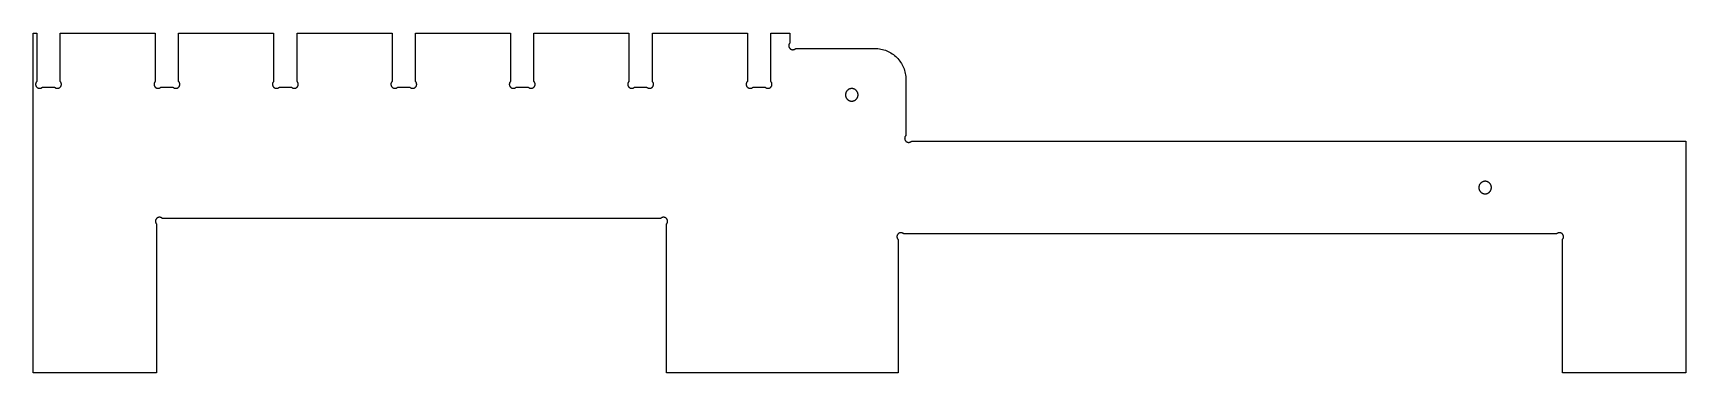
# Model space of a CAD drawing. Header units: inches. Extents: x 0 to 53.5, y 0 to 11.
import ezdxf

# ---------------------------------------------------------------- set-up
doc = ezdxf.new("R2010")
doc.units = ezdxf.units.IN
doc.header["$MEASUREMENT"] = 0
doc.layers.add('CUT_INSIDE', color=5, linetype='Continuous')
doc.layers.add('CUT_OUTSIDE', color=1, linetype='Continuous')

msp = doc.modelspace()

# ---------------------------------------------------------------- linework, layer by layer
at = {"layer": 'CUT_INSIDE'}
for points in [[(26.702, 9.0199), (26.7008, 9.0298), (26.6991, 9.0396), (26.6969, 9.0493), (26.6943, 9.0589), (26.6911, 9.0684), (26.6875, 9.0777), (26.6835, 9.0868), (26.679, 9.0957), (26.6741, 9.1044), (26.6688, 9.1128), (26.6631, 9.1209), (26.6569, 9.1288), (26.6504, 9.1363), (26.6435, 9.1435), (26.6363, 9.1504), (26.6288, 9.1569), (26.6209, 9.1631), (26.6128, 9.1688), (26.6044, 9.1741), (26.5957, 9.179), (26.5868, 9.1835), (26.5777, 9.1875), (26.5684, 9.1911), (26.5589, 9.1943), (26.5493, 9.1969), (26.5396, 9.1991), (26.5298, 9.2008), (26.5199, 9.202), (26.51, 9.2028), (26.5, 9.203), (26.49, 9.2028), (26.4801, 9.202), (26.4702, 9.2008), (26.4604, 9.1991), (26.4507, 9.1969), (26.4411, 9.1943), (26.4316, 9.1911), (26.4223, 9.1875), (26.4132, 9.1835), (26.4043, 9.179), (26.3956, 9.1741), (26.3872, 9.1688), (26.3791, 9.1631), (26.3712, 9.1569), (26.3637, 9.1504), (26.3565, 9.1435), (26.3496, 9.1363), (26.3431, 9.1288), (26.3369, 9.1209), (26.3312, 9.1128), (26.3259, 9.1044), (26.321, 9.0957), (26.3165, 9.0868), (26.3125, 9.0777), (26.3089, 9.0684), (26.3057, 9.0589), (26.3031, 9.0493), (26.3009, 9.0396), (26.2992, 9.0298), (26.298, 9.0199), (26.2972, 9.01), (26.297, 9), (26.2972, 8.99), (26.298, 8.9801), (26.2992, 8.9702), (26.3009, 8.9604), (26.3031, 8.9507), (26.3057, 8.9411), (26.3089, 8.9316), (26.3125, 8.9223), (26.3165, 8.9132), (26.321, 8.9043), (26.3259, 8.8956), (26.3312, 8.8872), (26.3369, 8.8791), (26.3431, 8.8712), (26.3496, 8.8637), (26.3565, 8.8565), (26.3637, 8.8496), (26.3712, 8.8431), (26.3791, 8.8369), (26.3872, 8.8312), (26.3956, 8.8259), (26.4043, 8.821), (26.4132, 8.8165), (26.4223, 8.8125), (26.4316, 8.8089), (26.4411, 8.8057), (26.4507, 8.8031), (26.4604, 8.8009), (26.4702, 8.7992), (26.4801, 8.798), (26.49, 8.7972), (26.5, 8.797), (26.51, 8.7972), (26.5199, 8.798), (26.5298, 8.7992), (26.5396, 8.8009), (26.5493, 8.8031), (26.5589, 8.8057), (26.5684, 8.8089), (26.5777, 8.8125), (26.5868, 8.8165), (26.5957, 8.821), (26.6044, 8.8259), (26.6128, 8.8312), (26.6209, 8.8369), (26.6288, 8.8431), (26.6363, 8.8496), (26.6435, 8.8565), (26.6504, 8.8637), (26.6569, 8.8712), (26.6631, 8.8791), (26.6688, 8.8872), (26.6741, 8.8956), (26.679, 8.9043), (26.6835, 8.9132), (26.6875, 8.9223), (26.6911, 8.9316), (26.6943, 8.9411), (26.6969, 8.9507), (26.6991, 8.9604), (26.7008, 8.9702), (26.702, 8.9801), (26.7028, 8.99), (26.703, 9), (26.7028, 9.01)], [(47.2028, 6.01), (47.202, 6.0199), (47.2008, 6.0298), (47.1991, 6.0396), (47.1969, 6.0493), (47.1943, 6.0589), (47.1911, 6.0684), (47.1875, 6.0777), (47.1835, 6.0868), (47.179, 6.0957), (47.1741, 6.1044), (47.1688, 6.1128), (47.1631, 6.1209), (47.1569, 6.1288), (47.1504, 6.1363), (47.1435, 6.1435), (47.1363, 6.1504), (47.1288, 6.1569), (47.1209, 6.1631), (47.1128, 6.1688), (47.1044, 6.1741), (47.0957, 6.179), (47.0868, 6.1835), (47.0777, 6.1875), (47.0684, 6.1911), (47.0589, 6.1943), (47.0493, 6.1969), (47.0396, 6.1991), (47.0298, 6.2008), (47.0199, 6.202), (47.01, 6.2028), (47, 6.203), (46.99, 6.2028), (46.9801, 6.202), (46.9702, 6.2008), (46.9604, 6.1991), (46.9507, 6.1969), (46.9411, 6.1943), (46.9316, 6.1911), (46.9223, 6.1875), (46.9132, 6.1835), (46.9043, 6.179), (46.8956, 6.1741), (46.8872, 6.1688), (46.8791, 6.1631), (46.8712, 6.1569), (46.8637, 6.1504), (46.8565, 6.1435), (46.8496, 6.1363), (46.8431, 6.1288), (46.8369, 6.1209), (46.8312, 6.1128), (46.8259, 6.1044), (46.821, 6.0957), (46.8165, 6.0868), (46.8125, 6.0777), (46.8089, 6.0684), (46.8057, 6.0589), (46.8031, 6.0493), (46.8009, 6.0396), (46.7992, 6.0298), (46.798, 6.0199), (46.7972, 6.01), (46.797, 6), (46.7972, 5.99), (46.798, 5.9801), (46.7992, 5.9702), (46.8009, 5.9604), (46.8031, 5.9507), (46.8057, 5.9411), (46.8089, 5.9316), (46.8125, 5.9223), (46.8165, 5.9132), (46.821, 5.9043), (46.8259, 5.8956), (46.8312, 5.8872), (46.8369, 5.8791), (46.8431, 5.8712), (46.8496, 5.8637), (46.8565, 5.8565), (46.8637, 5.8496), (46.8712, 5.8431), (46.8791, 5.8369), (46.8872, 5.8312), (46.8956, 5.8259), (46.9043, 5.821), (46.9132, 5.8165), (46.9223, 5.8125), (46.9316, 5.8089), (46.9411, 5.8057), (46.9507, 5.8031), (46.9604, 5.8009), (46.9702, 5.7992), (46.9801, 5.798), (46.99, 5.7972), (47, 5.797), (47.01, 5.7972), (47.0199, 5.798), (47.0298, 5.7992), (47.0396, 5.8009), (47.0493, 5.8031), (47.0589, 5.8057), (47.0684, 5.8089), (47.0777, 5.8125), (47.0868, 5.8165), (47.0957, 5.821), (47.1044, 5.8259), (47.1128, 5.8312), (47.1209, 5.8369), (47.1288, 5.8431), (47.1363, 5.8496), (47.1435, 5.8565), (47.1504, 5.8637), (47.1569, 5.8712), (47.1631, 5.8791), (47.1688, 5.8872), (47.1741, 5.8956), (47.179, 5.9043), (47.1835, 5.9132), (47.1875, 5.9223), (47.1911, 5.9316), (47.1943, 5.9411), (47.1969, 5.9507), (47.1991, 5.9604), (47.2008, 5.9702), (47.202, 5.9801), (47.2028, 5.99), (47.203, 6)]]:
    msp.add_lwpolyline(points, close=True, dxfattribs=at)
at = {"layer": 'CUT_OUTSIDE'}
msp.add_lwpolyline([(0.1205, 11), (0.1205, 9.4338), (0.1205, 9.4338), (0.1161, 9.4292), (0.1119, 9.4244), (0.108, 9.4194), (0.1043, 9.4141), (0.1009, 9.4088), (0.0978, 9.4032), (0.0949, 9.3975), (0.0923, 9.3917), (0.09, 9.3857), (0.088, 9.3797), (0.0863, 9.3735), (0.0849, 9.3673), (0.0838, 9.361), (0.083, 9.3547), (0.0826, 9.3483), (0.0824, 9.3419), (0.0826, 9.3355), (0.083, 9.3292), (0.0838, 9.3228), (0.0849, 9.3166), (0.0863, 9.3103), (0.088, 9.3042), (0.09, 9.2981), (0.0923, 9.2922), (0.0949, 9.2863), (0.0978, 9.2806), (0.1009, 9.2751), (0.1043, 9.2697), (0.108, 9.2645), (0.1119, 9.2595), (0.1161, 9.2546), (0.1205, 9.25), (0.1251, 9.2456), (0.13, 9.2414), (0.135, 9.2375), (0.1402, 9.2338), (0.1456, 9.2304), (0.1511, 9.2273), (0.1568, 9.2244), (0.1627, 9.2218), (0.1686, 9.2195), (0.1747, 9.2175), (0.1808, 9.2158), (0.1871, 9.2144), (0.1933, 9.2133), (0.1997, 9.2125), (0.206, 9.2121), (0.2124, 9.2119), (0.2188, 9.2121), (0.2252, 9.2125), (0.2315, 9.2133), (0.2378, 9.2144), (0.244, 9.2158), (0.2502, 9.2175), (0.2562, 9.2195), (0.2622, 9.2218), (0.268, 9.2244), (0.2737, 9.2273), (0.2793, 9.2304), (0.2846, 9.2338), (0.2899, 9.2375), (0.2949, 9.2414), (0.2997, 9.2456), (0.3043, 9.25), (0.6957, 9.25), (0.7003, 9.2456), (0.7051, 9.2414), (0.7101, 9.2375), (0.7154, 9.2338), (0.7207, 9.2304), (0.7263, 9.2273), (0.732, 9.2244), (0.7378, 9.2218), (0.7438, 9.2195), (0.7498, 9.2175), (0.756, 9.2158), (0.7622, 9.2144), (0.7685, 9.2133), (0.7748, 9.2125), (0.7812, 9.2121), (0.7876, 9.2119), (0.794, 9.2121), (0.8003, 9.2125), (0.8067, 9.2133), (0.8129, 9.2144), (0.8192, 9.2158), (0.8253, 9.2175), (0.8314, 9.2195), (0.8373, 9.2218), (0.8432, 9.2244), (0.8489, 9.2273), (0.8544, 9.2304), (0.8598, 9.2338), (0.865, 9.2375), (0.87, 9.2414), (0.8749, 9.2456), (0.8795, 9.25), (0.8839, 9.2546), (0.8881, 9.2595), (0.892, 9.2645), (0.8957, 9.2697), (0.8991, 9.2751), (0.9022, 9.2806), (0.9051, 9.2863), (0.9077, 9.2922), (0.91, 9.2981), (0.912, 9.3042), (0.9137, 9.3103), (0.9151, 9.3166), (0.9162, 9.3228), (0.917, 9.3292), (0.9174, 9.3355), (0.9176, 9.3419), (0.9174, 9.3483), (0.917, 9.3547), (0.9162, 9.361), (0.9151, 9.3673), (0.9137, 9.3735), (0.912, 9.3797), (0.91, 9.3857), (0.9077, 9.3917), (0.9051, 9.3975), (0.9022, 9.4032), (0.8991, 9.4088), (0.8957, 9.4141), (0.892, 9.4194), (0.8881, 9.4244), (0.8839, 9.4292), (0.8795, 9.4338), (0.8795, 11), (3.9538, 11), (3.9538, 9.4338), (3.9494, 9.4292), (3.9453, 9.4244), (3.9413, 9.4194), (3.9377, 9.4141), (3.9343, 9.4088), (3.9311, 9.4032), (3.9282, 9.3975), (3.9257, 9.3917), (3.9234, 9.3857), (3.9214, 9.3797), (3.9197, 9.3735), (3.9183, 9.3673), (3.9172, 9.361), (3.9164, 9.3547), (3.9159, 9.3483), (3.9158, 9.3419), (3.9159, 9.3355), (3.9164, 9.3292), (3.9172, 9.3228), (3.9183, 9.3166), (3.9197, 9.3103), (3.9214, 9.3042), (3.9234, 9.2981), (3.9257, 9.2922), (3.9282, 9.2863), (3.9311, 9.2806), (3.9343, 9.2751), (3.9377, 9.2697), (3.9413, 9.2645), (3.9453, 9.2595), (3.9494, 9.2546), (3.9538, 9.25), (3.9585, 9.2456), (3.9633, 9.2414), (3.9683, 9.2375), (3.9735, 9.2338), (3.9789, 9.2304), (3.9845, 9.2273), (3.9902, 9.2244), (3.996, 9.2218), (4.002, 9.2195), (4.008, 9.2175), (4.0142, 9.2158), (4.0204, 9.2144), (4.0267, 9.2133), (4.033, 9.2125), (4.0394, 9.2121), (4.0458, 9.2119), (4.0521, 9.2121), (4.0585, 9.2125), (4.0648, 9.2133), (4.0711, 9.2144), (4.0773, 9.2158), (4.0835, 9.2175), (4.0896, 9.2195), (4.0955, 9.2218), (4.1013, 9.2244), (4.107, 9.2273), (4.1126, 9.2304), (4.118, 9.2338), (4.1232, 9.2375), (4.1282, 9.2414), (4.1331, 9.2456), (4.1377, 9.25), (4.529, 9.25), (4.5336, 9.2456), (4.5384, 9.2414), (4.5435, 9.2375), (4.5487, 9.2338), (4.5541, 9.2304), (4.5596, 9.2273), (4.5653, 9.2244), (4.5712, 9.2218), (4.5771, 9.2195), (4.5832, 9.2175), (4.5893, 9.2158), (4.5955, 9.2144), (4.6018, 9.2133), (4.6082, 9.2125), (4.6145, 9.2121), (4.6209, 9.2119), (4.6273, 9.2121), (4.6337, 9.2125), (4.64, 9.2133), (4.6463, 9.2144), (4.6525, 9.2158), (4.6586, 9.2175), (4.6647, 9.2195), (4.6707, 9.2218), (4.6765, 9.2244), (4.6822, 9.2273), (4.6877, 9.2304), (4.6931, 9.2338), (4.6984, 9.2375), (4.7034, 9.2414), (4.7082, 9.2456), (4.7128, 9.25), (4.7172, 9.2546), (4.7214, 9.2595), (4.7253, 9.2645), (4.729, 9.2697), (4.7324, 9.2751), (4.7356, 9.2806), (4.7384, 9.2863), (4.741, 9.2922), (4.7433, 9.2981), (4.7453, 9.3042), (4.747, 9.3103), (4.7484, 9.3166), (4.7495, 9.3228), (4.7503, 9.3292), (4.7508, 9.3355), (4.7509, 9.3419), (4.7508, 9.3483), (4.7503, 9.3547), (4.7495, 9.361), (4.7484, 9.3673), (4.747, 9.3735), (4.7453, 9.3797), (4.7433, 9.3857), (4.741, 9.3917), (4.7384, 9.3975), (4.7356, 9.4032), (4.7324, 9.4088), (4.729, 9.4141), (4.7253, 9.4194), (4.7214, 9.4244), (4.7172, 9.4292), (4.7128, 9.4338), (4.7128, 11), (7.7872, 11), (7.7872, 9.4338), (7.7828, 9.4292), (7.7786, 9.4244), (7.7747, 9.4194), (7.771, 9.4141), (7.7676, 9.4088), (7.7644, 9.4032), (7.7616, 9.3975), (7.759, 9.3917), (7.7567, 9.3857), (7.7547, 9.3797), (7.753, 9.3735), (7.7516, 9.3673), (7.7505, 9.361), (7.7497, 9.3547), (7.7492, 9.3483), (7.7491, 9.3419), (7.7492, 9.3355), (7.7497, 9.3292), (7.7505, 9.3228), (7.7516, 9.3166), (7.753, 9.3103), (7.7547, 9.3042), (7.7567, 9.2981), (7.759, 9.2922), (7.7616, 9.2863), (7.7644, 9.2806), (7.7676, 9.2751), (7.771, 9.2697), (7.7747, 9.2645), (7.7786, 9.2595), (7.7828, 9.2546), (7.7872, 9.25), (7.7918, 9.2456), (7.7966, 9.2414), (7.8016, 9.2375), (7.8069, 9.2338), (7.8123, 9.2304), (7.8178, 9.2273), (7.8235, 9.2244), (7.8293, 9.2218), (7.8353, 9.2195), (7.8414, 9.2175), (7.8475, 9.2158), (7.8537, 9.2144), (7.86, 9.2133), (7.8663, 9.2125), (7.8727, 9.2121), (7.8791, 9.2119), (7.8855, 9.2121), (7.8918, 9.2125), (7.8982, 9.2133), (7.9045, 9.2144), (7.9107, 9.2158), (7.9168, 9.2175), (7.9229, 9.2195), (7.9288, 9.2218), (7.9347, 9.2244), (7.9404, 9.2273), (7.9459, 9.2304), (7.9513, 9.2338), (7.9565, 9.2375), (7.9616, 9.2414), (7.9664, 9.2456), (7.971, 9.25), (8.3623, 9.25), (8.3669, 9.2456), (8.3718, 9.2414), (8.3768, 9.2375), (8.382, 9.2338), (8.3874, 9.2304), (8.393, 9.2273), (8.3987, 9.2244), (8.4045, 9.2218), (8.4104, 9.2195), (8.4165, 9.2175), (8.4227, 9.2158), (8.4289, 9.2144), (8.4352, 9.2133), (8.4415, 9.2125), (8.4479, 9.2121), (8.4542, 9.2119), (8.4606, 9.2121), (8.467, 9.2125), (8.4733, 9.2133), (8.4796, 9.2144), (8.4858, 9.2158), (8.492, 9.2175), (8.498, 9.2195), (8.504, 9.2218), (8.5098, 9.2244), (8.5155, 9.2273), (8.5211, 9.2304), (8.5265, 9.2338), (8.5317, 9.2375), (8.5367, 9.2414), (8.5415, 9.2456), (8.5462, 9.25), (8.5506, 9.2546), (8.5547, 9.2595), (8.5587, 9.2645), (8.5623, 9.2697), (8.5657, 9.2751), (8.5689, 9.2806), (8.5718, 9.2863), (8.5743, 9.2922), (8.5766, 9.2981), (8.5786, 9.3042), (8.5803, 9.3103), (8.5817, 9.3166), (8.5828, 9.3228), (8.5836, 9.3292), (8.5841, 9.3355), (8.5842, 9.3419), (8.5841, 9.3483), (8.5836, 9.3547), (8.5828, 9.361), (8.5817, 9.3673), (8.5803, 9.3735), (8.5786, 9.3797), (8.5766, 9.3857), (8.5743, 9.3917), (8.5718, 9.3975), (8.5689, 9.4032), (8.5657, 9.4088), (8.5623, 9.4141), (8.5587, 9.4194), (8.5547, 9.4244), (8.5506, 9.4292), (8.5462, 9.4338), (8.5462, 11), (11.6205, 11), (11.6205, 9.4338), (11.6161, 9.4292), (11.6119, 9.4244), (11.608, 9.4194), (11.6043, 9.4141), (11.6009, 9.4088), (11.5978, 9.4032), (11.5949, 9.3975), (11.5923, 9.3917), (11.59, 9.3857), (11.588, 9.3797), (11.5863, 9.3735), (11.5849, 9.3673), (11.5838, 9.361), (11.583, 9.3547), (11.5826, 9.3483), (11.5824, 9.3419), (11.5826, 9.3355), (11.583, 9.3292), (11.5838, 9.3228), (11.5849, 9.3166), (11.5863, 9.3103), (11.588, 9.3042), (11.59, 9.2981), (11.5923, 9.2922), (11.5949, 9.2863), (11.5978, 9.2806), (11.6009, 9.2751), (11.6043, 9.2697), (11.608, 9.2645), (11.6119, 9.2595), (11.6161, 9.2546), (11.6205, 9.25), (11.6251, 9.2456), (11.63, 9.2414), (11.635, 9.2375), (11.6402, 9.2338), (11.6456, 9.2304), (11.6511, 9.2273), (11.6568, 9.2244), (11.6627, 9.2218), (11.6686, 9.2195), (11.6747, 9.2175), (11.6808, 9.2158), (11.6871, 9.2144), (11.6933, 9.2133), (11.6997, 9.2125), (11.706, 9.2121), (11.7124, 9.2119), (11.7188, 9.2121), (11.7252, 9.2125), (11.7315, 9.2133), (11.7378, 9.2144), (11.744, 9.2158), (11.7502, 9.2175), (11.7562, 9.2195), (11.7622, 9.2218), (11.768, 9.2244), (11.7737, 9.2273), (11.7793, 9.2304), (11.7846, 9.2338), (11.7899, 9.2375), (11.7949, 9.2414), (11.7997, 9.2456), (11.8043, 9.25), (12.1957, 9.25), (12.2003, 9.2456), (12.2051, 9.2414), (12.2101, 9.2375), (12.2154, 9.2338), (12.2207, 9.2304), (12.2263, 9.2273), (12.232, 9.2244), (12.2378, 9.2218), (12.2438, 9.2195), (12.2498, 9.2175), (12.256, 9.2158), (12.2622, 9.2144), (12.2685, 9.2133), (12.2748, 9.2125), (12.2812, 9.2121), (12.2876, 9.2119), (12.294, 9.2121), (12.3003, 9.2125), (12.3067, 9.2133), (12.3129, 9.2144), (12.3192, 9.2158), (12.3253, 9.2175), (12.3314, 9.2195), (12.3373, 9.2218), (12.3432, 9.2244), (12.3489, 9.2273), (12.3544, 9.2304), (12.3598, 9.2338), (12.365, 9.2375), (12.37, 9.2414), (12.3749, 9.2456), (12.3795, 9.25), (12.3839, 9.2546), (12.3881, 9.2595), (12.392, 9.2645), (12.3957, 9.2697), (12.3991, 9.2751), (12.4022, 9.2806), (12.4051, 9.2863), (12.4077, 9.2922), (12.41, 9.2981), (12.412, 9.3042), (12.4137, 9.3103), (12.4151, 9.3166), (12.4162, 9.3228), (12.417, 9.3292), (12.4174, 9.3355), (12.4176, 9.3419), (12.4174, 9.3483), (12.417, 9.3547), (12.4162, 9.361), (12.4151, 9.3673), (12.4137, 9.3735), (12.412, 9.3797), (12.41, 9.3857), (12.4077, 9.3917), (12.4051, 9.3975), (12.4022, 9.4032), (12.3991, 9.4088), (12.3957, 9.4141), (12.392, 9.4194), (12.3881, 9.4244), (12.3839, 9.4292), (12.3795, 9.4338), (12.3795, 11), (15.4538, 11), (15.4538, 9.4338), (15.4494, 9.4292), (15.4453, 9.4244), (15.4413, 9.4194), (15.4377, 9.4141), (15.4343, 9.4088), (15.4311, 9.4032), (15.4282, 9.3975), (15.4257, 9.3917), (15.4234, 9.3857), (15.4214, 9.3797), (15.4197, 9.3735), (15.4183, 9.3673), (15.4172, 9.361), (15.4164, 9.3547), (15.4159, 9.3483), (15.4158, 9.3419), (15.4159, 9.3355), (15.4164, 9.3292), (15.4172, 9.3228), (15.4183, 9.3166), (15.4197, 9.3103), (15.4214, 9.3042), (15.4234, 9.2981), (15.4257, 9.2922), (15.4282, 9.2863), (15.4311, 9.2806), (15.4343, 9.2751), (15.4377, 9.2697), (15.4413, 9.2645), (15.4453, 9.2595), (15.4494, 9.2546), (15.4538, 9.25), (15.4585, 9.2456), (15.4633, 9.2414), (15.4683, 9.2375), (15.4735, 9.2338), (15.4789, 9.2304), (15.4845, 9.2273), (15.4902, 9.2244), (15.496, 9.2218), (15.502, 9.2195), (15.508, 9.2175), (15.5142, 9.2158), (15.5204, 9.2144), (15.5267, 9.2133), (15.533, 9.2125), (15.5394, 9.2121), (15.5458, 9.2119), (15.5521, 9.2121), (15.5585, 9.2125), (15.5648, 9.2133), (15.5711, 9.2144), (15.5773, 9.2158), (15.5835, 9.2175), (15.5896, 9.2195), (15.5955, 9.2218), (15.6013, 9.2244), (15.607, 9.2273), (15.6126, 9.2304), (15.618, 9.2338), (15.6232, 9.2375), (15.6282, 9.2414), (15.6331, 9.2456), (15.6377, 9.25), (16.029, 9.25), (16.0336, 9.2456), (16.0384, 9.2414), (16.0435, 9.2375), (16.0487, 9.2338), (16.0541, 9.2304), (16.0596, 9.2273), (16.0653, 9.2244), (16.0712, 9.2218), (16.0771, 9.2195), (16.0832, 9.2175), (16.0893, 9.2158), (16.0955, 9.2144), (16.1018, 9.2133), (16.1082, 9.2125), (16.1145, 9.2121), (16.1209, 9.2119), (16.1273, 9.2121), (16.1337, 9.2125), (16.14, 9.2133), (16.1463, 9.2144), (16.1525, 9.2158), (16.1586, 9.2175), (16.1647, 9.2195), (16.1707, 9.2218), (16.1765, 9.2244), (16.1822, 9.2273), (16.1877, 9.2304), (16.1931, 9.2338), (16.1984, 9.2375), (16.2034, 9.2414), (16.2082, 9.2456), (16.2128, 9.25), (16.2172, 9.2546), (16.2214, 9.2595), (16.2253, 9.2645), (16.229, 9.2697), (16.2324, 9.2751), (16.2356, 9.2806), (16.2384, 9.2863), (16.241, 9.2922), (16.2433, 9.2981), (16.2453, 9.3042), (16.247, 9.3103), (16.2484, 9.3166), (16.2495, 9.3228), (16.2503, 9.3292), (16.2508, 9.3355), (16.2509, 9.3419), (16.2508, 9.3483), (16.2503, 9.3547), (16.2495, 9.361), (16.2484, 9.3673), (16.247, 9.3735), (16.2453, 9.3797), (16.2433, 9.3857), (16.241, 9.3917), (16.2384, 9.3975), (16.2356, 9.4032), (16.2324, 9.4088), (16.229, 9.4141), (16.2253, 9.4194), (16.2214, 9.4244), (16.2172, 9.4292), (16.2128, 9.4338), (16.2128, 11), (19.2872, 11), (19.2872, 9.4338), (19.2828, 9.4292), (19.2786, 9.4244), (19.2747, 9.4194), (19.271, 9.4141), (19.2676, 9.4088), (19.2644, 9.4032), (19.2616, 9.3975), (19.259, 9.3917), (19.2567, 9.3857), (19.2547, 9.3797), (19.253, 9.3735), (19.2516, 9.3673), (19.2505, 9.361), (19.2497, 9.3547), (19.2492, 9.3483), (19.2491, 9.3419), (19.2492, 9.3355), (19.2497, 9.3292), (19.2505, 9.3228), (19.2516, 9.3166), (19.253, 9.3103), (19.2547, 9.3042), (19.2567, 9.2981), (19.259, 9.2922), (19.2616, 9.2863), (19.2644, 9.2806), (19.2676, 9.2751), (19.271, 9.2697), (19.2747, 9.2645), (19.2786, 9.2595), (19.2828, 9.2546), (19.2872, 9.25), (19.2918, 9.2456), (19.2966, 9.2414), (19.3016, 9.2375), (19.3069, 9.2338), (19.3123, 9.2304), (19.3178, 9.2273), (19.3235, 9.2244), (19.3293, 9.2218), (19.3353, 9.2195), (19.3414, 9.2175), (19.3475, 9.2158), (19.3537, 9.2144), (19.36, 9.2133), (19.3663, 9.2125), (19.3727, 9.2121), (19.3791, 9.2119), (19.3855, 9.2121), (19.3918, 9.2125), (19.3982, 9.2133), (19.4045, 9.2144), (19.4107, 9.2158), (19.4168, 9.2175), (19.4229, 9.2195), (19.4288, 9.2218), (19.4347, 9.2244), (19.4404, 9.2273), (19.4459, 9.2304), (19.4513, 9.2338), (19.4565, 9.2375), (19.4616, 9.2414), (19.4664, 9.2456), (19.471, 9.25), (19.8623, 9.25), (19.8669, 9.2456), (19.8718, 9.2414), (19.8768, 9.2375), (19.882, 9.2338), (19.8874, 9.2304), (19.893, 9.2273), (19.8987, 9.2244), (19.9045, 9.2218), (19.9104, 9.2195), (19.9165, 9.2175), (19.9227, 9.2158), (19.9289, 9.2144), (19.9352, 9.2133), (19.9415, 9.2125), (19.9479, 9.2121), (19.9542, 9.2119), (19.9606, 9.2121), (19.967, 9.2125), (19.9733, 9.2133), (19.9796, 9.2144), (19.9858, 9.2158), (19.992, 9.2175), (19.998, 9.2195), (20.004, 9.2218), (20.0098, 9.2244), (20.0155, 9.2273), (20.0211, 9.2304), (20.0265, 9.2338), (20.0317, 9.2375), (20.0367, 9.2414), (20.0415, 9.2456), (20.0462, 9.25), (20.0506, 9.2546), (20.0547, 9.2595), (20.0587, 9.2645), (20.0623, 9.2697), (20.0657, 9.2751), (20.0689, 9.2806), (20.0718, 9.2863), (20.0743, 9.2922), (20.0766, 9.2981), (20.0786, 9.3042), (20.0803, 9.3103), (20.0817, 9.3166), (20.0828, 9.3228), (20.0836, 9.3292), (20.0841, 9.3355), (20.0842, 9.3419), (20.0841, 9.3483), (20.0836, 9.3547), (20.0828, 9.361), (20.0817, 9.3673), (20.0803, 9.3735), (20.0786, 9.3797), (20.0766, 9.3857), (20.0743, 9.3917), (20.0718, 9.3975), (20.0689, 9.4032), (20.0657, 9.4088), (20.0623, 9.4141), (20.0587, 9.4194), (20.0547, 9.4244), (20.0506, 9.4292), (20.0462, 9.4338), (20.0462, 11), (23.1205, 11), (23.1205, 9.4338), (23.1161, 9.4292), (23.1119, 9.4244), (23.108, 9.4194), (23.1043, 9.4141), (23.1009, 9.4088), (23.0978, 9.4032), (23.0949, 9.3975), (23.0923, 9.3917), (23.09, 9.3857), (23.088, 9.3797), (23.0863, 9.3735), (23.0849, 9.3673), (23.0838, 9.361), (23.083, 9.3547), (23.0826, 9.3483), (23.0824, 9.3419), (23.0826, 9.3355), (23.083, 9.3292), (23.0838, 9.3228), (23.0849, 9.3166), (23.0863, 9.3103), (23.088, 9.3042), (23.09, 9.2981), (23.0923, 9.2922), (23.0949, 9.2863), (23.0978, 9.2806), (23.1009, 9.2751), (23.1043, 9.2697), (23.108, 9.2645), (23.1119, 9.2595), (23.1161, 9.2546), (23.1205, 9.25), (23.1251, 9.2456), (23.13, 9.2414), (23.135, 9.2375), (23.1402, 9.2338), (23.1456, 9.2304), (23.1511, 9.2273), (23.1568, 9.2244), (23.1627, 9.2218), (23.1686, 9.2195), (23.1747, 9.2175), (23.1808, 9.2158), (23.1871, 9.2144), (23.1933, 9.2133), (23.1997, 9.2125), (23.206, 9.2121), (23.2124, 9.2119), (23.2188, 9.2121), (23.2252, 9.2125), (23.2315, 9.2133), (23.2378, 9.2144), (23.244, 9.2158), (23.2502, 9.2175), (23.2562, 9.2195), (23.2622, 9.2218), (23.268, 9.2244), (23.2737, 9.2273), (23.2793, 9.2304), (23.2846, 9.2338), (23.2899, 9.2375), (23.2949, 9.2414), (23.2997, 9.2456), (23.3043, 9.25), (23.6957, 9.25), (23.7003, 9.2456), (23.7051, 9.2414), (23.7101, 9.2375), (23.7154, 9.2338), (23.7207, 9.2304), (23.7263, 9.2273), (23.732, 9.2244), (23.7378, 9.2218), (23.7438, 9.2195), (23.7498, 9.2175), (23.756, 9.2158), (23.7622, 9.2144), (23.7685, 9.2133), (23.7748, 9.2125), (23.7812, 9.2121), (23.7876, 9.2119), (23.794, 9.2121), (23.8003, 9.2125), (23.8067, 9.2133), (23.8129, 9.2144), (23.8192, 9.2158), (23.8253, 9.2175), (23.8314, 9.2195), (23.8373, 9.2218), (23.8432, 9.2244), (23.8489, 9.2273), (23.8544, 9.2304), (23.8598, 9.2338), (23.865, 9.2375), (23.87, 9.2414), (23.8749, 9.2456), (23.8795, 9.25), (23.8839, 9.2546), (23.8881, 9.2595), (23.892, 9.2645), (23.8957, 9.2697), (23.8991, 9.2751), (23.9022, 9.2806), (23.9051, 9.2863), (23.9077, 9.2922), (23.91, 9.2981), (23.912, 9.3042), (23.9137, 9.3103), (23.9151, 9.3166), (23.9162, 9.3228), (23.917, 9.3292), (23.9174, 9.3355), (23.9176, 9.3419), (23.9174, 9.3483), (23.917, 9.3547), (23.9162, 9.361), (23.9151, 9.3673), (23.9137, 9.3735), (23.912, 9.3797), (23.91, 9.3857), (23.9077, 9.3917), (23.9051, 9.3975), (23.9022, 9.4032), (23.8991, 9.4088), (23.8957, 9.4141), (23.892, 9.4194), (23.8881, 9.4244), (23.8839, 9.4292), (23.8795, 9.4338), (23.8795, 11), (24.5, 11), (24.5, 10.6838), (24.4956, 10.6792), (24.4914, 10.6744), (24.4875, 10.6694), (24.4838, 10.6641), (24.4804, 10.6588), (24.4773, 10.6532), (24.4744, 10.6475), (24.4718, 10.6417), (24.4695, 10.6357), (24.4675, 10.6297), (24.4658, 10.6235), (24.4644, 10.6173), (24.4633, 10.611), (24.4625, 10.6047), (24.4621, 10.5983), (24.4619, 10.5919), (24.4621, 10.5855), (24.4625, 10.5792), (24.4633, 10.5728), (24.4644, 10.5666), (24.4658, 10.5603), (24.4675, 10.5542), (24.4695, 10.5481), (24.4718, 10.5422), (24.4744, 10.5363), (24.4773, 10.5306), (24.4804, 10.5251), (24.4838, 10.5197), (24.4875, 10.5145), (24.4914, 10.5095), (24.4956, 10.5046), (24.5, 10.5), (24.5046, 10.4956), (24.5095, 10.4914), (24.5145, 10.4875), (24.5197, 10.4838), (24.5251, 10.4804), (24.5306, 10.4773), (24.5363, 10.4744), (24.5422, 10.4718), (24.5481, 10.4695), (24.5542, 10.4675), (24.5603, 10.4658), (24.5666, 10.4644), (24.5728, 10.4633), (24.5792, 10.4625), (24.5855, 10.4621), (24.5919, 10.4619), (24.5983, 10.4621), (24.6047, 10.4625), (24.611, 10.4633), (24.6173, 10.4644), (24.6235, 10.4658), (24.6297, 10.4675), (24.6357, 10.4695), (24.6417, 10.4718), (24.6475, 10.4744), (24.6532, 10.4773), (24.6588, 10.4804), (24.6641, 10.4838), (24.6694, 10.4875), (24.6744, 10.4914), (24.6792, 10.4956), (24.6838, 10.5), (27.25, 10.5), (27.2991, 10.4988), (27.348, 10.4952), (27.3967, 10.4892), (27.4451, 10.4808), (27.493, 10.47), (27.5403, 10.4569), (27.5869, 10.4415), (27.6327, 10.4239), (27.6776, 10.404), (27.7214, 10.3819), (27.7641, 10.3577), (27.8056, 10.3315), (27.8457, 10.3032), (27.8844, 10.273), (27.9216, 10.241), (27.9571, 10.2071), (27.991, 10.1716), (28.023, 10.1344), (28.0532, 10.0957), (28.0815, 10.0556), (28.1077, 10.0141), (28.1319, 9.9714), (28.154, 9.9276), (28.1739, 9.8827), (28.1915, 9.8369), (28.2069, 9.7903), (28.22, 9.743), (28.2308, 9.6951), (28.2392, 9.6467), (28.2452, 9.598), (28.2488, 9.5491), (28.25, 9.5), (28.25, 7.6838), (28.2456, 7.6792), (28.2414, 7.6744), (28.2375, 7.6694), (28.2338, 7.6641), (28.2304, 7.6588), (28.2273, 7.6532), (28.2244, 7.6475), (28.2218, 7.6417), (28.2195, 7.6357), (28.2175, 7.6297), (28.2158, 7.6235), (28.2144, 7.6173), (28.2133, 7.611), (28.2125, 7.6047), (28.2121, 7.5983), (28.2119, 7.5919), (28.2121, 7.5855), (28.2125, 7.5792), (28.2133, 7.5728), (28.2144, 7.5666), (28.2158, 7.5603), (28.2175, 7.5542), (28.2195, 7.5481), (28.2218, 7.5422), (28.2244, 7.5363), (28.2273, 7.5306), (28.2304, 7.5251), (28.2338, 7.5197), (28.2375, 7.5145), (28.2414, 7.5095), (28.2456, 7.5046), (28.25, 7.5), (28.2546, 7.4956), (28.2595, 7.4914), (28.2645, 7.4875), (28.2697, 7.4838), (28.2751, 7.4804), (28.2806, 7.4773), (28.2863, 7.4744), (28.2922, 7.4718), (28.2981, 7.4695), (28.3042, 7.4675), (28.3103, 7.4658), (28.3166, 7.4644), (28.3228, 7.4633), (28.3292, 7.4625), (28.3355, 7.4621), (28.3419, 7.4619), (28.3483, 7.4621), (28.3547, 7.4625), (28.361, 7.4633), (28.3673, 7.4644), (28.3735, 7.4658), (28.3797, 7.4675), (28.3857, 7.4695), (28.3917, 7.4718), (28.3975, 7.4744), (28.4032, 7.4773), (28.4088, 7.4804), (28.4141, 7.4838), (28.4194, 7.4875), (28.4244, 7.4914), (28.4292, 7.4956), (28.4338, 7.5), (49.5, 7.5), (53.5, 7.5), (53.5, 4.5), (53.5, 0), (49.5, 0), (49.5, 3), (49.5, 4.3162), (49.5044, 4.3208), (49.5086, 4.3256), (49.5125, 4.3306), (49.5162, 4.3359), (49.5196, 4.3412), (49.5227, 4.3468), (49.5256, 4.3525), (49.5282, 4.3583), (49.5305, 4.3643), (49.5325, 4.3703), (49.5342, 4.3765), (49.5356, 4.3827), (49.5367, 4.389), (49.5375, 4.3953), (49.5379, 4.4017), (49.5381, 4.4081), (49.5379, 4.4145), (49.5375, 4.4208), (49.5367, 4.4272), (49.5356, 4.4334), (49.5342, 4.4397), (49.5325, 4.4458), (49.5305, 4.4519), (49.5282, 4.4578), (49.5256, 4.4637), (49.5227, 4.4694), (49.5196, 4.4749), (49.5162, 4.4803), (49.5125, 4.4855), (49.5086, 4.4905), (49.5044, 4.4954), (49.5, 4.5), (49.4954, 4.5044), (49.4905, 4.5086), (49.4855, 4.5125), (49.4803, 4.5162), (49.4749, 4.5196), (49.4694, 4.5227), (49.4637, 4.5256), (49.4578, 4.5282), (49.4519, 4.5305), (49.4458, 4.5325), (49.4397, 4.5342), (49.4334, 4.5356), (49.4272, 4.5367), (49.4208, 4.5375), (49.4145, 4.5379), (49.4081, 4.5381), (49.4017, 4.5379), (49.3953, 4.5375), (49.389, 4.5367), (49.3827, 4.5356), (49.3765, 4.5342), (49.3703, 4.5325), (49.3643, 4.5305), (49.3583, 4.5282), (49.3525, 4.5256), (49.3468, 4.5227), (49.3412, 4.5196), (49.3359, 4.5162), (49.3306, 4.5125), (49.3256, 4.5086), (49.3208, 4.5044), (49.3162, 4.5), (48, 4.5), (29.5, 4.5), (28.1838, 4.5), (28.1792, 4.5044), (28.1744, 4.5086), (28.1694, 4.5125), (28.1641, 4.5162), (28.1588, 4.5196), (28.1532, 4.5227), (28.1475, 4.5256), (28.1417, 4.5282), (28.1357, 4.5305), (28.1297, 4.5325), (28.1235, 4.5342), (28.1173, 4.5356), (28.111, 4.5367), (28.1047, 4.5375), (28.0983, 4.5379), (28.0919, 4.5381), (28.0855, 4.5379), (28.0792, 4.5375), (28.0728, 4.5367), (28.0666, 4.5356), (28.0603, 4.5342), (28.0542, 4.5325), (28.0481, 4.5305), (28.0422, 4.5282), (28.0363, 4.5256), (28.0306, 4.5227), (28.0251, 4.5196), (28.0197, 4.5162), (28.0145, 4.5125), (28.0095, 4.5086), (28.0046, 4.5044), (28, 4.5), (27.9956, 4.4954), (27.9914, 4.4905), (27.9875, 4.4855), (27.9838, 4.4803), (27.9804, 4.4749), (27.9773, 4.4694), (27.9744, 4.4637), (27.9718, 4.4578), (27.9695, 4.4519), (27.9675, 4.4458), (27.9658, 4.4397), (27.9644, 4.4334), (27.9633, 4.4272), (27.9625, 4.4208), (27.9621, 4.4145), (27.9619, 4.4081), (27.9621, 4.4017), (27.9625, 4.3953), (27.9633, 4.389), (27.9644, 4.3827), (27.9658, 4.3765), (27.9675, 4.3703), (27.9695, 4.3643), (27.9718, 4.3583), (27.9744, 4.3525), (27.9773, 4.3468), (27.9804, 4.3412), (27.9838, 4.3359), (27.9875, 4.3306), (27.9914, 4.3256), (27.9956, 4.3208), (28, 4.3162), (28, 3), (28, 0), (20.5, 0), (20.5, 2), (20.5, 4.8162), (20.5044, 4.8208), (20.5086, 4.8256), (20.5125, 4.8306), (20.5162, 4.8359), (20.5196, 4.8412), (20.5227, 4.8468), (20.5256, 4.8525), (20.5282, 4.8583), (20.5305, 4.8643), (20.5325, 4.8703), (20.5342, 4.8765), (20.5356, 4.8827), (20.5367, 4.889), (20.5375, 4.8953), (20.5379, 4.9017), (20.5381, 4.9081), (20.5379, 4.9145), (20.5375, 4.9208), (20.5367, 4.9272), (20.5356, 4.9334), (20.5342, 4.9397), (20.5325, 4.9458), (20.5305, 4.9519), (20.5282, 4.9578), (20.5256, 4.9637), (20.5227, 4.9694), (20.5196, 4.9749), (20.5162, 4.9803), (20.5125, 4.9855), (20.5086, 4.9905), (20.5044, 4.9954), (20.5, 5), (20.4954, 5.0044), (20.4905, 5.0086), (20.4855, 5.0125), (20.4803, 5.0162), (20.4749, 5.0196), (20.4694, 5.0227), (20.4637, 5.0256), (20.4578, 5.0282), (20.4519, 5.0305), (20.4458, 5.0325), (20.4397, 5.0342), (20.4334, 5.0356), (20.4272, 5.0367), (20.4208, 5.0375), (20.4145, 5.0379), (20.4081, 5.0381), (20.4017, 5.0379), (20.3953, 5.0375), (20.389, 5.0367), (20.3827, 5.0356), (20.3765, 5.0342), (20.3703, 5.0325), (20.3643, 5.0305), (20.3583, 5.0282), (20.3525, 5.0256), (20.3468, 5.0227), (20.3412, 5.0196), (20.3359, 5.0162), (20.3306, 5.0125), (20.3256, 5.0086), (20.3208, 5.0044), (20.3162, 5), (4.1838, 5), (4.1792, 5.0044), (4.1744, 5.0086), (4.1694, 5.0125), (4.1641, 5.0162), (4.1588, 5.0196), (4.1532, 5.0227), (4.1475, 5.0256), (4.1417, 5.0282), (4.1357, 5.0305), (4.1297, 5.0325), (4.1235, 5.0342), (4.1173, 5.0356), (4.111, 5.0367), (4.1047, 5.0375), (4.0983, 5.0379), (4.0919, 5.0381), (4.0855, 5.0379), (4.0792, 5.0375), (4.0728, 5.0367), (4.0666, 5.0356), (4.0603, 5.0342), (4.0542, 5.0325), (4.0481, 5.0305), (4.0422, 5.0282), (4.0363, 5.0256), (4.0306, 5.0227), (4.0251, 5.0196), (4.0197, 5.0162), (4.0145, 5.0125), (4.0095, 5.0086), (4.0046, 5.0044), (4, 5), (3.9956, 4.9954), (3.9914, 4.9905), (3.9875, 4.9855), (3.9838, 4.9803), (3.9804, 4.9749), (3.9773, 4.9694), (3.9744, 4.9637), (3.9718, 4.9578), (3.9695, 4.9519), (3.9675, 4.9458), (3.9658, 4.9397), (3.9644, 4.9334), (3.9633, 4.9272), (3.9625, 4.9208), (3.9621, 4.9145), (3.9619, 4.9081), (3.9621, 4.9017), (3.9625, 4.8953), (3.9633, 4.889), (3.9644, 4.8827), (3.9658, 4.8765), (3.9675, 4.8703), (3.9695, 4.8643), (3.9718, 4.8583), (3.9744, 4.8525), (3.9773, 4.8468), (3.9804, 4.8412), (3.9838, 4.8359), (3.9875, 4.8306), (3.9914, 4.8256), (3.9956, 4.8208), (4, 4.8162), (4, 2), (4, 0), (0, 0), (0, 5), (0, 11)], close=True, dxfattribs=at)

doc.saveas('drawing.dxf')
